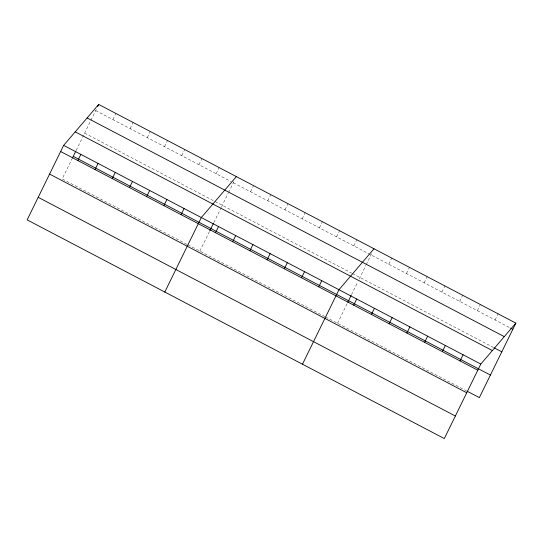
<?xml version="1.0" encoding="UTF-8"?>
<svg xmlns="http://www.w3.org/2000/svg" width="543" height="543" viewBox="0 0 543 543"><rect width="100%" height="100%" fill="white"/><g stroke="black" fill="none" stroke-linecap="round" stroke-linejoin="round"><path stroke-width="0.41" stroke-dasharray="2.71 2.04" d="M72.511 157.87L62.201 178.925L187.138 244.425M76.183 150.37L90.525 121.103M90.891 120.349L96.688 108.525M112.89 119.596L115.897 113.453M130.096 128.616L133.11 122.474M147.309 137.637L150.316 131.494M164.515 146.658L167.522 140.515M181.722 155.678L184.729 149.542M198.928 164.699L201.935 158.563M216.134 173.719L219.148 167.583M199.858 251.097L209.435 231.549M213.847 222.542L221.191 207.548M221.558 206.802L228.189 193.267M228.555 192.521L234.345 180.697M250.554 191.767L253.561 185.625M267.76 200.788L270.767 194.645M284.966 209.808L287.98 203.666M302.179 218.829L305.186 212.686M319.386 227.85L322.393 221.707M336.592 236.87L339.599 230.727M353.798 245.891L356.805 239.755M337.522 323.268L347.099 303.72M351.511 294.713L357.756 281.966M359.222 278.966L365.853 265.439M366.22 264.685L372.342 252.183M388.734 264.21L391.747 258.068M406.469 273.502L409.476 267.36M424.198 282.801L427.205 276.659M441.927 292.093L444.934 285.951M459.656 301.385L462.663 295.249M477.385 310.684L480.392 304.542M495.114 319.976L498.121 313.834M95.683 110.575L231.101 181.566M233.347 182.747L509.884 327.721M84.633 133.13L351.728 273.156M352.475 273.55L493.668 347.568M187.892 244.818L324.802 316.596M325.549 316.99L466.057 390.655"/><path stroke-width="0.81" d="M63.646 145.375L27.15 219.867L444.31 438.568L480.799 364.075L515.85 323.133L98.69 104.432L63.646 145.375L480.799 364.075M72.511 157.87L75.816 151.124M97.686 106.482L98.69 104.432M77.846 160.538L80.853 154.402M95.052 169.559L98.059 163.423M112.258 178.579L115.265 172.443M129.465 187.606L132.472 181.464M146.671 196.627L149.685 190.484M163.884 205.648L166.891 199.505M181.09 214.668L184.097 208.526M164.814 292.039L201.304 217.546L236.354 176.604M209.808 230.795L213.48 223.288M215.503 232.709L218.517 226.567M232.716 241.73L235.723 235.587M249.923 250.751L252.929 244.615M267.129 259.771L270.136 253.635M284.335 268.792L287.342 262.656M301.541 277.819L304.555 271.676M318.755 286.84L321.761 280.697M302.471 364.21L338.968 289.718L374.018 248.775M347.839 302.213L351.145 295.46M353.69 305.152L356.697 299.01M371.419 314.451L374.426 308.309M389.148 323.743L392.155 317.601M406.877 333.035L409.884 326.9M424.606 342.334L427.612 336.192M442.335 351.626L445.341 345.484M460.064 360.919L463.07 354.783M515.85 323.133L479.354 397.625L466.797 391.041M510.624 328.108L512.843 329.268M87.124 117.946L504.284 336.64M494.401 347.954L501.793 351.83M75.212 131.868L492.365 350.561M73.251 156.37L490.404 375.064M60.633 151.517L477.792 370.217M49.583 174.072L466.742 392.772M38.2 197.313L455.36 416.013"/></g></svg>
